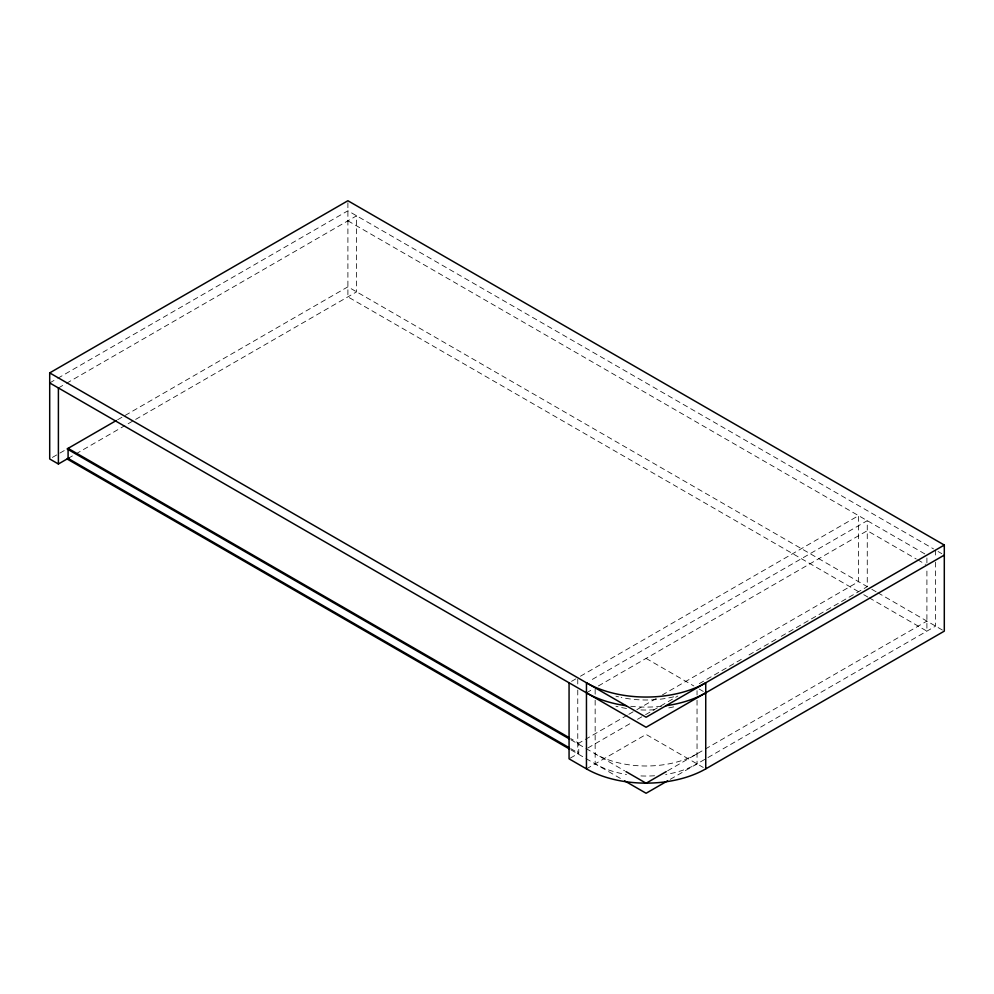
<?xml version="1.0" encoding="UTF-8"?>
<svg xmlns="http://www.w3.org/2000/svg" width="994" height="994" viewBox="0 0 994 994"><rect width="100%" height="100%" fill="white"/><g stroke="black" fill="none" stroke-linecap="round" stroke-linejoin="round"><path stroke-width="0.75" stroke-dasharray="4.97 3.73" d="M49.7 382.938L56.422 379.062M57.764 378.292L347.9 210.778L933.552 548.899M58.397 387.958L65.119 384.082M66.461 383.311L356.597 215.797L356.597 291.838L126.213 424.848M52.384 457.426L65.815 449.673M117.627 419.766L347.9 286.819L867.265 586.671L867.265 520.67L589.144 681.238M68.089 458.408L74.786 454.544M75.855 453.923L124.871 425.631M571.55 681.362L577.762 677.771L577.762 683.984M580.446 676.218L858.567 515.65L858.567 581.652L662.402 694.905M586.46 692.83L593.182 688.954M598.388 685.947L867.265 530.709L916.306 559.026M577.762 743.773L627.475 715.071M628.817 714.288L635.539 710.412M636.881 709.641L657.034 697.999M570.308 758.111L578.756 753.241L578.756 743.201L570.693 738.542M587.802 748.01L632.147 722.414M637.514 719.308L644.236 715.431M645.578 714.661L677.821 696.048M699.316 683.636L743.661 658.028M749.029 654.934L775.904 639.415M781.272 636.309L867.265 586.671M586.46 768.871L646.1 734.442L703.255 767.443M667.595 770.81L926.905 621.101M670.279 779.308L935.602 626.121L935.602 559.398M938.087 551.521L941.815 553.67M347.9 220.817L925.576 554.341M917.624 559.796L925.576 564.381M871.825 589.305L876.497 592.002M877.839 592.772L944.3 631.14M858.394 591.592L347.9 296.858L347.9 200.738M863.761 594.698L867.799 597.021M869.141 597.792L926.905 631.14L926.905 567.524M646.1 658.401L693.812 685.947M699.117 689.016L703.255 691.402M570.867 739.784L624.605 770.81M570.693 748.581L578.756 753.241M570.867 749.836L621.921 779.308M935.602 550.08L935.602 557.845M926.905 557.969L926.905 565.971M697.043 690.681L697.043 694.992M697.043 700.236L697.043 763.852A72.04 41.599 0 0 1 665.657 774.475M595.157 689.252L595.157 694.992M595.157 700.236L595.157 763.852A72.04 41.599 0 0 0 626.543 774.475M577.762 690.047L577.762 753.812M661.47 706.287A84.341 48.694 0 0 1 630.73 706.287M673.671 696.831A72.04 41.599 0 0 1 621.163 697.428M618.529 696.831A72.04 41.599 0 0 1 615.932 696.173M654.574 775.755A72.04 41.599 0 0 1 637.626 775.755M673.671 706.871A72.04 41.599 0 0 1 665.657 708.474M654.574 709.753A72.04 41.599 0 0 1 637.626 709.753M626.543 708.474A72.04 41.599 0 0 1 615.932 706.225M697.043 753.812A72.04 41.599 0 0 1 595.157 753.812"/><path stroke-width="1.49" d="M69.145 457.799L58.397 463.999L49.7 458.979L49.7 372.899L347.9 200.738L944.3 545.06L944.3 631.14L705.74 768.871A84.341 48.694 0 0 1 586.46 768.871L569.065 758.832L569.065 682.791M116.286 420.537L67.095 448.94L569.525 739.014M944.3 545.06L646.1 717.221L49.7 372.899M944.3 555.099L646.1 727.273L49.7 382.938M666.253 771.592L646.1 783.222L625.947 771.592M667.595 780.849L646.1 793.262L624.605 780.862M569.351 737.759L68.089 448.369L68.089 458.408L569.351 747.811M67.095 458.979L569.525 749.054M705.74 768.871L705.74 682.791A84.341 48.694 0 0 1 586.46 682.791L586.46 768.871M58.397 387.958L58.397 463.999M705.74 692.83A84.341 48.694 0 0 1 665.794 705.752M626.406 705.752A84.341 48.694 0 0 1 586.46 692.83"/></g></svg>
